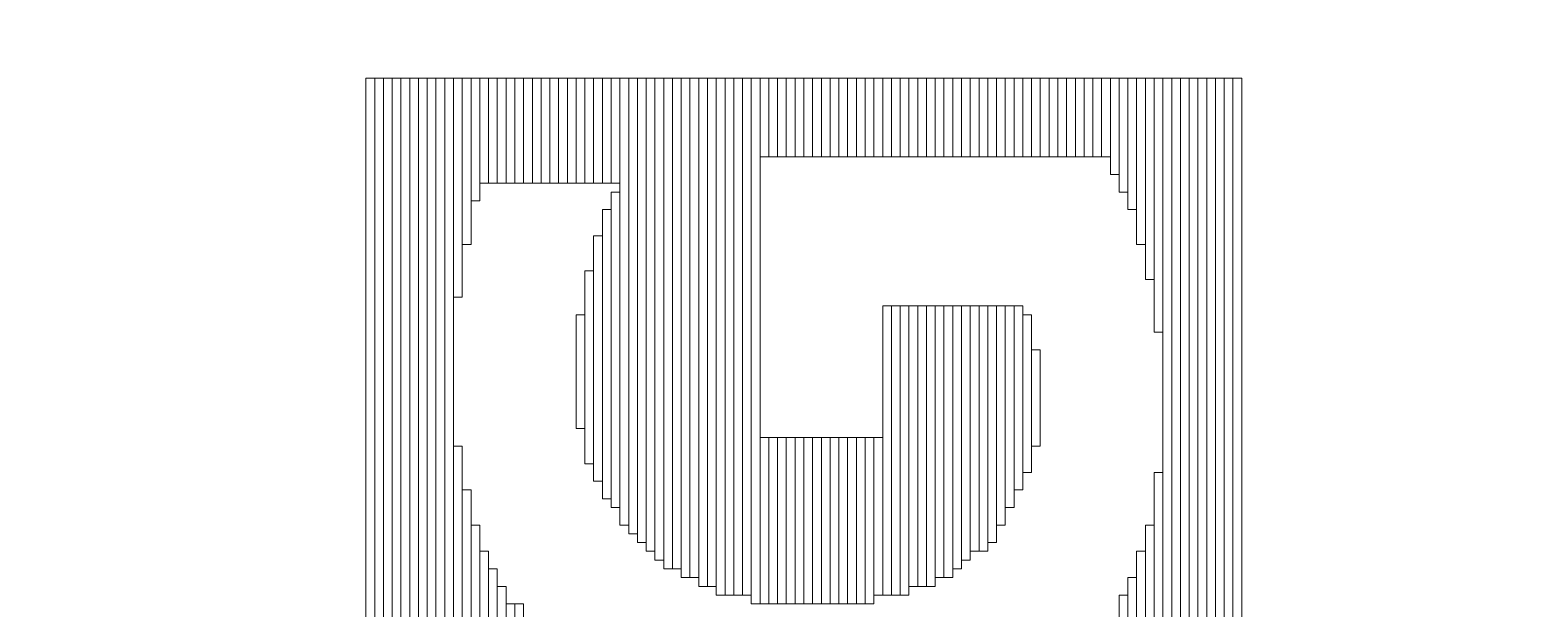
# Model space of a CAD drawing. Header units: millimetres. Extents: x -86 to 67, y -55 to 52.
# Drawn here: x 55.698 to 60.007, y -49.433 to -47.756 of the extents above; entities that cross this region are included whole.
import ezdxf

# ---------------------------------------------------------------- set-up
doc = ezdxf.new("R2010")
doc.units = ezdxf.units.MM
doc.header["$MEASUREMENT"] = 0
doc.layers.add('BG_OUTLINE', color=7, linetype='Continuous')
doc.layers.add('MA_PEN3', color=7, linetype='Continuous')

msp = doc.modelspace()

# ---------------------------------------------------------------- linework, layer by layer
at = {"layer": 'BG_OUTLINE', "color": 3, "lineweight": 9}
msp.add_open_spline([(-60.0926, 34.7331), (-60.0926, 34.7331), (63.7724, 34.7331), (63.7724, 34.7331), (63.7724, 34.7331), (64.585, 34.7336), (65.3646, 34.4113), (65.9396, 33.837), (65.9396, 33.837), (66.5146, 33.2627), (66.8379, 32.4797), (66.8384, 31.667), (66.8384, 31.667), (66.8384, 31.667), (66.8412, -52.28), (66.8412, -52.28), (66.8412, -52.28), (66.8412, -52.28), (66.8384, -52.1933), (66.8384, -52.1933), (66.8384, -52.1933), (66.8389, -53.006), (66.5166, -53.7856), (65.9424, -54.3606), (65.9424, -54.3606), (65.3681, -54.9356), (64.585, -55.2589), (63.7724, -55.2594), (63.7724, -55.2594), (63.7724, -55.2594), (-60.1869, -55.2594), (-60.1869, -55.2594), (-60.1869, -55.2594), (-60.1869, -55.2594), (-60.0853, -55.2518), (-60.0853, -55.2518), (-60.0853, -55.2518), (-60.8979, -55.2523), (-61.6775, -54.9299), (-62.2525, -54.3557), (-62.2525, -54.3557), (-62.8275, -53.7814), (-63.1508, -52.9984), (-63.1513, -52.1857), (-63.1513, -52.1857), (-63.1513, -52.1857), (-63.1587, 31.667), (-63.1587, 31.667), (-63.1587, 31.667), (-63.1592, 32.4797), (-62.8369, 33.2593), (-62.2626, 33.8343), (-62.2626, 33.8343), (-61.6883, 34.4093), (-60.9053, 34.7326), (-60.0926, 34.7331)], degree=3, knots=[0, 0, 0, 0, 0.071429, 0.071429, 0.071429, 0.071429, 0.142857, 0.142857, 0.142857, 0.142857, 0.214286, 0.214286, 0.214286, 0.214286, 0.285714, 0.285714, 0.285714, 0.285714, 0.357143, 0.357143, 0.357143, 0.357143, 0.428571, 0.428571, 0.428571, 0.428571, 0.5, 0.5, 0.5, 0.5, 0.571429, 0.571429, 0.571429, 0.571429, 0.642857, 0.642857, 0.642857, 0.642857, 0.714286, 0.714286, 0.714286, 0.714286, 0.785714, 0.785714, 0.785714, 0.785714, 0.857143, 0.857143, 0.857143, 0.857143, 0.928571, 0.928571, 0.928571, 0.928571, 1, 1, 1, 1], dxfattribs=at)
at = {"layer": 'MA_PEN3', "color": 5, "lineweight": 9}
for points in [[(56.6987, -54.8301), (56.6987, -54.8301), (56.6733, -54.8301), (56.6733, -54.8301), (56.6733, -54.8301), (56.6733, -54.8301), (56.6733, -47.8959), (56.6733, -47.8959), (56.6733, -47.8959), (56.6733, -47.8959), (56.6987, -47.8959), (56.6987, -47.8959), (56.6987, -47.8959), (56.6987, -47.8959), (56.6987, -54.8301), (56.6987, -54.8301)], [(56.7241, -54.8301), (56.7241, -54.8301), (56.6987, -54.8301), (56.6987, -54.8301), (56.6987, -54.8301), (56.6987, -54.8301), (56.6987, -47.8959), (56.6987, -47.8959), (56.6987, -47.8959), (56.6987, -47.8959), (56.7241, -47.8959), (56.7241, -47.8959), (56.7241, -47.8959), (56.7241, -47.8959), (56.7241, -54.8301), (56.7241, -54.8301)], [(56.7495, -54.8301), (56.7495, -54.8301), (56.7241, -54.8301), (56.7241, -54.8301), (56.7241, -54.8301), (56.7241, -54.8301), (56.7241, -47.8959), (56.7241, -47.8959), (56.7241, -47.8959), (56.7241, -47.8959), (56.7495, -47.8959), (56.7495, -47.8959), (56.7495, -47.8959), (56.7495, -47.8959), (56.7495, -54.8301), (56.7495, -54.8301)], [(56.7749, -54.8301), (56.7749, -54.8301), (56.7495, -54.8301), (56.7495, -54.8301), (56.7495, -54.8301), (56.7495, -54.8301), (56.7495, -47.8959), (56.7495, -47.8959), (56.7495, -47.8959), (56.7495, -47.8959), (56.7749, -47.8959), (56.7749, -47.8959), (56.7749, -47.8959), (56.7749, -47.8959), (56.7749, -54.8301), (56.7749, -54.8301)], [(56.8003, -54.8301), (56.8003, -54.8301), (56.7749, -54.8301), (56.7749, -54.8301), (56.7749, -54.8301), (56.7749, -54.8301), (56.7749, -47.8959), (56.7749, -47.8959), (56.7749, -47.8959), (56.7749, -47.8959), (56.8003, -47.8959), (56.8003, -47.8959), (56.8003, -47.8959), (56.8003, -47.8959), (56.8003, -54.8301), (56.8003, -54.8301)], [(56.8257, -54.8301), (56.8257, -54.8301), (56.8003, -54.8301), (56.8003, -54.8301), (56.8003, -54.8301), (56.8003, -54.8301), (56.8003, -47.8959), (56.8003, -47.8959), (56.8003, -47.8959), (56.8003, -47.8959), (56.8257, -47.8959), (56.8257, -47.8959), (56.8257, -47.8959), (56.8257, -47.8959), (56.8257, -54.8301), (56.8257, -54.8301)], [(56.8511, -54.8301), (56.8511, -54.8301), (56.8257, -54.8301), (56.8257, -54.8301), (56.8257, -54.8301), (56.8257, -54.8301), (56.8257, -47.8959), (56.8257, -47.8959), (56.8257, -47.8959), (56.8257, -47.8959), (56.8511, -47.8959), (56.8511, -47.8959), (56.8511, -47.8959), (56.8511, -47.8959), (56.8511, -54.8301), (56.8511, -54.8301)], [(56.8765, -54.8301), (56.8765, -54.8301), (56.8511, -54.8301), (56.8511, -54.8301), (56.8511, -54.8301), (56.8511, -54.8301), (56.8511, -47.8959), (56.8511, -47.8959), (56.8511, -47.8959), (56.8511, -47.8959), (56.8765, -47.8959), (56.8765, -47.8959), (56.8765, -47.8959), (56.8765, -47.8959), (56.8765, -54.8301), (56.8765, -54.8301)], [(56.9019, -54.8301), (56.9019, -54.8301), (56.8765, -54.8301), (56.8765, -54.8301), (56.8765, -54.8301), (56.8765, -54.8301), (56.8765, -47.8959), (56.8765, -47.8959), (56.8765, -47.8959), (56.8765, -47.8959), (56.9019, -47.8959), (56.9019, -47.8959), (56.9019, -47.8959), (56.9019, -47.8959), (56.9019, -54.8301), (56.9019, -54.8301)], [(56.9273, -54.8301), (56.9273, -54.8301), (56.9019, -54.8301), (56.9019, -54.8301), (56.9019, -54.8301), (56.9019, -54.8301), (56.9019, -47.8959), (56.9019, -47.8959), (56.9019, -47.8959), (56.9019, -47.8959), (56.9273, -47.8959), (56.9273, -47.8959), (56.9273, -47.8959), (56.9273, -47.8959), (56.9273, -54.8301), (56.9273, -54.8301)], [(56.9527, -48.5309), (56.9527, -48.5309), (56.9273, -48.5309), (56.9273, -48.5309), (56.9273, -48.5309), (56.9273, -48.5309), (56.9273, -47.8959), (56.9273, -47.8959), (56.9273, -47.8959), (56.9273, -47.8959), (56.9527, -47.8959), (56.9527, -47.8959), (56.9527, -47.8959), (56.9527, -47.8959), (56.9527, -48.5309), (56.9527, -48.5309)], [(56.9781, -48.3785), (56.9781, -48.3785), (56.9527, -48.3785), (56.9527, -48.3785), (56.9527, -48.3785), (56.9527, -48.3785), (56.9527, -47.8959), (56.9527, -47.8959), (56.9527, -47.8959), (56.9527, -47.8959), (56.9781, -47.8959), (56.9781, -47.8959), (56.9781, -47.8959), (56.9781, -47.8959), (56.9781, -48.3785), (56.9781, -48.3785)], [(57.0035, -48.2515), (57.0035, -48.2515), (56.9781, -48.2515), (56.9781, -48.2515), (56.9781, -48.2515), (56.9781, -48.2515), (56.9781, -47.8959), (56.9781, -47.8959), (56.9781, -47.8959), (56.9781, -47.8959), (57.0035, -47.8959), (57.0035, -47.8959), (57.0035, -47.8959), (57.0035, -47.8959), (57.0035, -48.2515), (57.0035, -48.2515)], [(57.0289, -48.2007), (57.0289, -48.2007), (57.0035, -48.2007), (57.0035, -48.2007), (57.0035, -48.2007), (57.0035, -48.2007), (57.0035, -47.8959), (57.0035, -47.8959), (57.0035, -47.8959), (57.0035, -47.8959), (57.0289, -47.8959), (57.0289, -47.8959), (57.0289, -47.8959), (57.0289, -47.8959), (57.0289, -48.2007), (57.0289, -48.2007)], [(57.0543, -48.2007), (57.0543, -48.2007), (57.0289, -48.2007), (57.0289, -48.2007), (57.0289, -48.2007), (57.0289, -48.2007), (57.0289, -47.8959), (57.0289, -47.8959), (57.0289, -47.8959), (57.0289, -47.8959), (57.0543, -47.8959), (57.0543, -47.8959), (57.0543, -47.8959), (57.0543, -47.8959), (57.0543, -48.2007), (57.0543, -48.2007)], [(57.0797, -48.2007), (57.0797, -48.2007), (57.0543, -48.2007), (57.0543, -48.2007), (57.0543, -48.2007), (57.0543, -48.2007), (57.0543, -47.8959), (57.0543, -47.8959), (57.0543, -47.8959), (57.0543, -47.8959), (57.0797, -47.8959), (57.0797, -47.8959), (57.0797, -47.8959), (57.0797, -47.8959), (57.0797, -48.2007), (57.0797, -48.2007)], [(57.1051, -48.2007), (57.1051, -48.2007), (57.0797, -48.2007), (57.0797, -48.2007), (57.0797, -48.2007), (57.0797, -48.2007), (57.0797, -47.8959), (57.0797, -47.8959), (57.0797, -47.8959), (57.0797, -47.8959), (57.1051, -47.8959), (57.1051, -47.8959), (57.1051, -47.8959), (57.1051, -47.8959), (57.1051, -48.2007), (57.1051, -48.2007)], [(57.1305, -48.2007), (57.1305, -48.2007), (57.1051, -48.2007), (57.1051, -48.2007), (57.1051, -48.2007), (57.1051, -48.2007), (57.1051, -47.8959), (57.1051, -47.8959), (57.1051, -47.8959), (57.1051, -47.8959), (57.1305, -47.8959), (57.1305, -47.8959), (57.1305, -47.8959), (57.1305, -47.8959), (57.1305, -48.2007), (57.1305, -48.2007)], [(57.1559, -48.2007), (57.1559, -48.2007), (57.1305, -48.2007), (57.1305, -48.2007), (57.1305, -48.2007), (57.1305, -48.2007), (57.1305, -47.8959), (57.1305, -47.8959), (57.1305, -47.8959), (57.1305, -47.8959), (57.1559, -47.8959), (57.1559, -47.8959), (57.1559, -47.8959), (57.1559, -47.8959), (57.1559, -48.2007), (57.1559, -48.2007)], [(57.1813, -48.2007), (57.1813, -48.2007), (57.1559, -48.2007), (57.1559, -48.2007), (57.1559, -48.2007), (57.1559, -48.2007), (57.1559, -47.8959), (57.1559, -47.8959), (57.1559, -47.8959), (57.1559, -47.8959), (57.1813, -47.8959), (57.1813, -47.8959), (57.1813, -47.8959), (57.1813, -47.8959), (57.1813, -48.2007), (57.1813, -48.2007)], [(57.2067, -48.2007), (57.2067, -48.2007), (57.1813, -48.2007), (57.1813, -48.2007), (57.1813, -48.2007), (57.1813, -48.2007), (57.1813, -47.8959), (57.1813, -47.8959), (57.1813, -47.8959), (57.1813, -47.8959), (57.2067, -47.8959), (57.2067, -47.8959), (57.2067, -47.8959), (57.2067, -47.8959), (57.2067, -48.2007), (57.2067, -48.2007)], [(57.2321, -48.2007), (57.2321, -48.2007), (57.2067, -48.2007), (57.2067, -48.2007), (57.2067, -48.2007), (57.2067, -48.2007), (57.2067, -47.8959), (57.2067, -47.8959), (57.2067, -47.8959), (57.2067, -47.8959), (57.2321, -47.8959), (57.2321, -47.8959), (57.2321, -47.8959), (57.2321, -47.8959), (57.2321, -48.2007), (57.2321, -48.2007)], [(57.2575, -48.2007), (57.2575, -48.2007), (57.2321, -48.2007), (57.2321, -48.2007), (57.2321, -48.2007), (57.2321, -48.2007), (57.2321, -47.8959), (57.2321, -47.8959), (57.2321, -47.8959), (57.2321, -47.8959), (57.2575, -47.8959), (57.2575, -47.8959), (57.2575, -47.8959), (57.2575, -47.8959), (57.2575, -48.2007), (57.2575, -48.2007)], [(57.2829, -48.2007), (57.2829, -48.2007), (57.2575, -48.2007), (57.2575, -48.2007), (57.2575, -48.2007), (57.2575, -48.2007), (57.2575, -47.8959), (57.2575, -47.8959), (57.2575, -47.8959), (57.2575, -47.8959), (57.2829, -47.8959), (57.2829, -47.8959), (57.2829, -47.8959), (57.2829, -47.8959), (57.2829, -48.2007), (57.2829, -48.2007)], [(57.3083, -48.2007), (57.3083, -48.2007), (57.2829, -48.2007), (57.2829, -48.2007), (57.2829, -48.2007), (57.2829, -48.2007), (57.2829, -47.8959), (57.2829, -47.8959), (57.2829, -47.8959), (57.2829, -47.8959), (57.3083, -47.8959), (57.3083, -47.8959), (57.3083, -47.8959), (57.3083, -47.8959), (57.3083, -48.2007), (57.3083, -48.2007)], [(57.3337, -48.2007), (57.3337, -48.2007), (57.3083, -48.2007), (57.3083, -48.2007), (57.3083, -48.2007), (57.3083, -48.2007), (57.3083, -47.8959), (57.3083, -47.8959), (57.3083, -47.8959), (57.3083, -47.8959), (57.3337, -47.8959), (57.3337, -47.8959), (57.3337, -47.8959), (57.3337, -47.8959), (57.3337, -48.2007), (57.3337, -48.2007)], [(57.3591, -48.2007), (57.3591, -48.2007), (57.3337, -48.2007), (57.3337, -48.2007), (57.3337, -48.2007), (57.3337, -48.2007), (57.3337, -47.8959), (57.3337, -47.8959), (57.3337, -47.8959), (57.3337, -47.8959), (57.3591, -47.8959), (57.3591, -47.8959), (57.3591, -47.8959), (57.3591, -47.8959), (57.3591, -48.2007), (57.3591, -48.2007)], [(57.3845, -48.2007), (57.3845, -48.2007), (57.3591, -48.2007), (57.3591, -48.2007), (57.3591, -48.2007), (57.3591, -48.2007), (57.3591, -47.8959), (57.3591, -47.8959), (57.3591, -47.8959), (57.3591, -47.8959), (57.3845, -47.8959), (57.3845, -47.8959), (57.3845, -47.8959), (57.3845, -47.8959), (57.3845, -48.2007), (57.3845, -48.2007)], [(57.4099, -48.2007), (57.4099, -48.2007), (57.3845, -48.2007), (57.3845, -48.2007), (57.3845, -48.2007), (57.3845, -48.2007), (57.3845, -47.8959), (57.3845, -47.8959), (57.3845, -47.8959), (57.3845, -47.8959), (57.4099, -47.8959), (57.4099, -47.8959), (57.4099, -47.8959), (57.4099, -47.8959), (57.4099, -48.2007), (57.4099, -48.2007)], [(57.4353, -49.1913), (57.4353, -49.1913), (57.4099, -49.1913), (57.4099, -49.1913), (57.4099, -49.1913), (57.4099, -49.1913), (57.4099, -47.8959), (57.4099, -47.8959), (57.4099, -47.8959), (57.4099, -47.8959), (57.4353, -47.8959), (57.4353, -47.8959), (57.4353, -47.8959), (57.4353, -47.8959), (57.4353, -49.1913), (57.4353, -49.1913)], [(57.4607, -49.2167), (57.4607, -49.2167), (57.4353, -49.2167), (57.4353, -49.2167), (57.4353, -49.2167), (57.4353, -49.2167), (57.4353, -47.8959), (57.4353, -47.8959), (57.4353, -47.8959), (57.4353, -47.8959), (57.4607, -47.8959), (57.4607, -47.8959), (57.4607, -47.8959), (57.4607, -47.8959), (57.4607, -49.2167), (57.4607, -49.2167)], [(57.4861, -49.2421), (57.4861, -49.2421), (57.4607, -49.2421), (57.4607, -49.2421), (57.4607, -49.2421), (57.4607, -49.2421), (57.4607, -47.8959), (57.4607, -47.8959), (57.4607, -47.8959), (57.4607, -47.8959), (57.4861, -47.8959), (57.4861, -47.8959), (57.4861, -47.8959), (57.4861, -47.8959), (57.4861, -49.2421), (57.4861, -49.2421)], [(57.5115, -49.2675), (57.5115, -49.2675), (57.4861, -49.2675), (57.4861, -49.2675), (57.4861, -49.2675), (57.4861, -49.2675), (57.4861, -47.8959), (57.4861, -47.8959), (57.4861, -47.8959), (57.4861, -47.8959), (57.5115, -47.8959), (57.5115, -47.8959), (57.5115, -47.8959), (57.5115, -47.8959), (57.5115, -49.2675), (57.5115, -49.2675)], [(57.5369, -49.2929), (57.5369, -49.2929), (57.5115, -49.2929), (57.5115, -49.2929), (57.5115, -49.2929), (57.5115, -49.2929), (57.5115, -47.8959), (57.5115, -47.8959), (57.5115, -47.8959), (57.5115, -47.8959), (57.5369, -47.8959), (57.5369, -47.8959), (57.5369, -47.8959), (57.5369, -47.8959), (57.5369, -49.2929), (57.5369, -49.2929)], [(57.5623, -49.3183), (57.5623, -49.3183), (57.5369, -49.3183), (57.5369, -49.3183), (57.5369, -49.3183), (57.5369, -49.3183), (57.5369, -47.8959), (57.5369, -47.8959), (57.5369, -47.8959), (57.5369, -47.8959), (57.5623, -47.8959), (57.5623, -47.8959), (57.5623, -47.8959), (57.5623, -47.8959), (57.5623, -49.3183), (57.5623, -49.3183)], [(57.5877, -49.3183), (57.5877, -49.3183), (57.5623, -49.3183), (57.5623, -49.3183), (57.5623, -49.3183), (57.5623, -49.3183), (57.5623, -47.8959), (57.5623, -47.8959), (57.5623, -47.8959), (57.5623, -47.8959), (57.5877, -47.8959), (57.5877, -47.8959), (57.5877, -47.8959), (57.5877, -47.8959), (57.5877, -49.3183), (57.5877, -49.3183)], [(57.6131, -49.3437), (57.6131, -49.3437), (57.5877, -49.3437), (57.5877, -49.3437), (57.5877, -49.3437), (57.5877, -49.3437), (57.5877, -47.8959), (57.5877, -47.8959), (57.5877, -47.8959), (57.5877, -47.8959), (57.6131, -47.8959), (57.6131, -47.8959), (57.6131, -47.8959), (57.6131, -47.8959), (57.6131, -49.3437), (57.6131, -49.3437)], [(57.6385, -49.3437), (57.6385, -49.3437), (57.6131, -49.3437), (57.6131, -49.3437), (57.6131, -49.3437), (57.6131, -49.3437), (57.6131, -47.8959), (57.6131, -47.8959), (57.6131, -47.8959), (57.6131, -47.8959), (57.6385, -47.8959), (57.6385, -47.8959), (57.6385, -47.8959), (57.6385, -47.8959), (57.6385, -49.3437), (57.6385, -49.3437)], [(57.6639, -49.3691), (57.6639, -49.3691), (57.6385, -49.3691), (57.6385, -49.3691), (57.6385, -49.3691), (57.6385, -49.3691), (57.6385, -47.8959), (57.6385, -47.8959), (57.6385, -47.8959), (57.6385, -47.8959), (57.6639, -47.8959), (57.6639, -47.8959), (57.6639, -47.8959), (57.6639, -47.8959), (57.6639, -49.3691), (57.6639, -49.3691)], [(57.6893, -49.3691), (57.6893, -49.3691), (57.6639, -49.3691), (57.6639, -49.3691), (57.6639, -49.3691), (57.6639, -49.3691), (57.6639, -47.8959), (57.6639, -47.8959), (57.6639, -47.8959), (57.6639, -47.8959), (57.6893, -47.8959), (57.6893, -47.8959), (57.6893, -47.8959), (57.6893, -47.8959), (57.6893, -49.3691), (57.6893, -49.3691)], [(57.7147, -49.3945), (57.7147, -49.3945), (57.6893, -49.3945), (57.6893, -49.3945), (57.6893, -49.3945), (57.6893, -49.3945), (57.6893, -47.8959), (57.6893, -47.8959), (57.6893, -47.8959), (57.6893, -47.8959), (57.7147, -47.8959), (57.7147, -47.8959), (57.7147, -47.8959), (57.7147, -47.8959), (57.7147, -49.3945), (57.7147, -49.3945)], [(57.7401, -49.3945), (57.7401, -49.3945), (57.7147, -49.3945), (57.7147, -49.3945), (57.7147, -49.3945), (57.7147, -49.3945), (57.7147, -47.8959), (57.7147, -47.8959), (57.7147, -47.8959), (57.7147, -47.8959), (57.7401, -47.8959), (57.7401, -47.8959), (57.7401, -47.8959), (57.7401, -47.8959), (57.7401, -49.3945), (57.7401, -49.3945)], [(57.7655, -49.3945), (57.7655, -49.3945), (57.7401, -49.3945), (57.7401, -49.3945), (57.7401, -49.3945), (57.7401, -49.3945), (57.7401, -47.8959), (57.7401, -47.8959), (57.7401, -47.8959), (57.7401, -47.8959), (57.7655, -47.8959), (57.7655, -47.8959), (57.7655, -47.8959), (57.7655, -47.8959), (57.7655, -49.3945), (57.7655, -49.3945)], [(57.7909, -49.3945), (57.7909, -49.3945), (57.7655, -49.3945), (57.7655, -49.3945), (57.7655, -49.3945), (57.7655, -49.3945), (57.7655, -47.8959), (57.7655, -47.8959), (57.7655, -47.8959), (57.7655, -47.8959), (57.7909, -47.8959), (57.7909, -47.8959), (57.7909, -47.8959), (57.7909, -47.8959), (57.7909, -49.3945), (57.7909, -49.3945)], [(57.8163, -49.4199), (57.8163, -49.4199), (57.7909, -49.4199), (57.7909, -49.4199), (57.7909, -49.4199), (57.7909, -49.4199), (57.7909, -47.8959), (57.7909, -47.8959), (57.7909, -47.8959), (57.7909, -47.8959), (57.8163, -47.8959), (57.8163, -47.8959), (57.8163, -47.8959), (57.8163, -47.8959), (57.8163, -49.4199), (57.8163, -49.4199)], [(57.8417, -48.1245), (57.8417, -48.1245), (57.8163, -48.1245), (57.8163, -48.1245), (57.8163, -48.1245), (57.8163, -48.1245), (57.8163, -47.8959), (57.8163, -47.8959), (57.8163, -47.8959), (57.8163, -47.8959), (57.8417, -47.8959), (57.8417, -47.8959), (57.8417, -47.8959), (57.8417, -47.8959), (57.8417, -48.1245), (57.8417, -48.1245)], [(57.8671, -48.1245), (57.8671, -48.1245), (57.8417, -48.1245), (57.8417, -48.1245), (57.8417, -48.1245), (57.8417, -48.1245), (57.8417, -47.8959), (57.8417, -47.8959), (57.8417, -47.8959), (57.8417, -47.8959), (57.8671, -47.8959), (57.8671, -47.8959), (57.8671, -47.8959), (57.8671, -47.8959), (57.8671, -48.1245), (57.8671, -48.1245)], [(57.8925, -48.1245), (57.8925, -48.1245), (57.8671, -48.1245), (57.8671, -48.1245), (57.8671, -48.1245), (57.8671, -48.1245), (57.8671, -47.8959), (57.8671, -47.8959), (57.8671, -47.8959), (57.8671, -47.8959), (57.8925, -47.8959), (57.8925, -47.8959), (57.8925, -47.8959), (57.8925, -47.8959), (57.8925, -48.1245), (57.8925, -48.1245)], [(57.9179, -48.1245), (57.9179, -48.1245), (57.8925, -48.1245), (57.8925, -48.1245), (57.8925, -48.1245), (57.8925, -48.1245), (57.8925, -47.8959), (57.8925, -47.8959), (57.8925, -47.8959), (57.8925, -47.8959), (57.9179, -47.8959), (57.9179, -47.8959), (57.9179, -47.8959), (57.9179, -47.8959), (57.9179, -48.1245), (57.9179, -48.1245)], [(57.9433, -48.1245), (57.9433, -48.1245), (57.9179, -48.1245), (57.9179, -48.1245), (57.9179, -48.1245), (57.9179, -48.1245), (57.9179, -47.8959), (57.9179, -47.8959), (57.9179, -47.8959), (57.9179, -47.8959), (57.9433, -47.8959), (57.9433, -47.8959), (57.9433, -47.8959), (57.9433, -47.8959), (57.9433, -48.1245), (57.9433, -48.1245)], [(57.9687, -48.1245), (57.9687, -48.1245), (57.9433, -48.1245), (57.9433, -48.1245), (57.9433, -48.1245), (57.9433, -48.1245), (57.9433, -47.8959), (57.9433, -47.8959), (57.9433, -47.8959), (57.9433, -47.8959), (57.9687, -47.8959), (57.9687, -47.8959), (57.9687, -47.8959), (57.9687, -47.8959), (57.9687, -48.1245), (57.9687, -48.1245)], [(57.9941, -48.1245), (57.9941, -48.1245), (57.9687, -48.1245), (57.9687, -48.1245), (57.9687, -48.1245), (57.9687, -48.1245), (57.9687, -47.8959), (57.9687, -47.8959), (57.9687, -47.8959), (57.9687, -47.8959), (57.9941, -47.8959), (57.9941, -47.8959), (57.9941, -47.8959), (57.9941, -47.8959), (57.9941, -48.1245), (57.9941, -48.1245)], [(58.0195, -48.1245), (58.0195, -48.1245), (57.9941, -48.1245), (57.9941, -48.1245), (57.9941, -48.1245), (57.9941, -48.1245), (57.9941, -47.8959), (57.9941, -47.8959), (57.9941, -47.8959), (57.9941, -47.8959), (58.0195, -47.8959), (58.0195, -47.8959), (58.0195, -47.8959), (58.0195, -47.8959), (58.0195, -48.1245), (58.0195, -48.1245)], [(58.0449, -48.1245), (58.0449, -48.1245), (58.0195, -48.1245), (58.0195, -48.1245), (58.0195, -48.1245), (58.0195, -48.1245), (58.0195, -47.8959), (58.0195, -47.8959), (58.0195, -47.8959), (58.0195, -47.8959), (58.0449, -47.8959), (58.0449, -47.8959), (58.0449, -47.8959), (58.0449, -47.8959), (58.0449, -48.1245), (58.0449, -48.1245)], [(58.0703, -48.1245), (58.0703, -48.1245), (58.0449, -48.1245), (58.0449, -48.1245), (58.0449, -48.1245), (58.0449, -48.1245), (58.0449, -47.8959), (58.0449, -47.8959), (58.0449, -47.8959), (58.0449, -47.8959), (58.0703, -47.8959), (58.0703, -47.8959), (58.0703, -47.8959), (58.0703, -47.8959), (58.0703, -48.1245), (58.0703, -48.1245)], [(58.0957, -48.1245), (58.0957, -48.1245), (58.0703, -48.1245), (58.0703, -48.1245), (58.0703, -48.1245), (58.0703, -48.1245), (58.0703, -47.8959), (58.0703, -47.8959), (58.0703, -47.8959), (58.0703, -47.8959), (58.0957, -47.8959), (58.0957, -47.8959), (58.0957, -47.8959), (58.0957, -47.8959), (58.0957, -48.1245), (58.0957, -48.1245)], [(58.1211, -48.1245), (58.1211, -48.1245), (58.0957, -48.1245), (58.0957, -48.1245), (58.0957, -48.1245), (58.0957, -48.1245), (58.0957, -47.8959), (58.0957, -47.8959), (58.0957, -47.8959), (58.0957, -47.8959), (58.1211, -47.8959), (58.1211, -47.8959), (58.1211, -47.8959), (58.1211, -47.8959), (58.1211, -48.1245), (58.1211, -48.1245)], [(58.1465, -48.1245), (58.1465, -48.1245), (58.1211, -48.1245), (58.1211, -48.1245), (58.1211, -48.1245), (58.1211, -48.1245), (58.1211, -47.8959), (58.1211, -47.8959), (58.1211, -47.8959), (58.1211, -47.8959), (58.1465, -47.8959), (58.1465, -47.8959), (58.1465, -47.8959), (58.1465, -47.8959), (58.1465, -48.1245), (58.1465, -48.1245)], [(58.1719, -48.1245), (58.1719, -48.1245), (58.1465, -48.1245), (58.1465, -48.1245), (58.1465, -48.1245), (58.1465, -48.1245), (58.1465, -47.8959), (58.1465, -47.8959), (58.1465, -47.8959), (58.1465, -47.8959), (58.1719, -47.8959), (58.1719, -47.8959), (58.1719, -47.8959), (58.1719, -47.8959), (58.1719, -48.1245), (58.1719, -48.1245)], [(58.1973, -48.1245), (58.1973, -48.1245), (58.1719, -48.1245), (58.1719, -48.1245), (58.1719, -48.1245), (58.1719, -48.1245), (58.1719, -47.8959), (58.1719, -47.8959), (58.1719, -47.8959), (58.1719, -47.8959), (58.1973, -47.8959), (58.1973, -47.8959), (58.1973, -47.8959), (58.1973, -47.8959), (58.1973, -48.1245), (58.1973, -48.1245)], [(58.2227, -48.1245), (58.2227, -48.1245), (58.1973, -48.1245), (58.1973, -48.1245), (58.1973, -48.1245), (58.1973, -48.1245), (58.1973, -47.8959), (58.1973, -47.8959), (58.1973, -47.8959), (58.1973, -47.8959), (58.2227, -47.8959), (58.2227, -47.8959), (58.2227, -47.8959), (58.2227, -47.8959), (58.2227, -48.1245), (58.2227, -48.1245)], [(58.2481, -48.1245), (58.2481, -48.1245), (58.2227, -48.1245), (58.2227, -48.1245), (58.2227, -48.1245), (58.2227, -48.1245), (58.2227, -47.8959), (58.2227, -47.8959), (58.2227, -47.8959), (58.2227, -47.8959), (58.2481, -47.8959), (58.2481, -47.8959), (58.2481, -47.8959), (58.2481, -47.8959), (58.2481, -48.1245), (58.2481, -48.1245)], [(58.2735, -48.1245), (58.2735, -48.1245), (58.2481, -48.1245), (58.2481, -48.1245), (58.2481, -48.1245), (58.2481, -48.1245), (58.2481, -47.8959), (58.2481, -47.8959), (58.2481, -47.8959), (58.2481, -47.8959), (58.2735, -47.8959), (58.2735, -47.8959), (58.2735, -47.8959), (58.2735, -47.8959), (58.2735, -48.1245), (58.2735, -48.1245)], [(58.2989, -48.1245), (58.2989, -48.1245), (58.2735, -48.1245), (58.2735, -48.1245), (58.2735, -48.1245), (58.2735, -48.1245), (58.2735, -47.8959), (58.2735, -47.8959), (58.2735, -47.8959), (58.2735, -47.8959), (58.2989, -47.8959), (58.2989, -47.8959), (58.2989, -47.8959), (58.2989, -47.8959), (58.2989, -48.1245), (58.2989, -48.1245)], [(58.3243, -48.1245), (58.3243, -48.1245), (58.2989, -48.1245), (58.2989, -48.1245), (58.2989, -48.1245), (58.2989, -48.1245), (58.2989, -47.8959), (58.2989, -47.8959), (58.2989, -47.8959), (58.2989, -47.8959), (58.3243, -47.8959), (58.3243, -47.8959), (58.3243, -47.8959), (58.3243, -47.8959), (58.3243, -48.1245), (58.3243, -48.1245)], [(58.3497, -48.1245), (58.3497, -48.1245), (58.3243, -48.1245), (58.3243, -48.1245), (58.3243, -48.1245), (58.3243, -48.1245), (58.3243, -47.8959), (58.3243, -47.8959), (58.3243, -47.8959), (58.3243, -47.8959), (58.3497, -47.8959), (58.3497, -47.8959), (58.3497, -47.8959), (58.3497, -47.8959), (58.3497, -48.1245), (58.3497, -48.1245)], [(58.3751, -48.1245), (58.3751, -48.1245), (58.3497, -48.1245), (58.3497, -48.1245), (58.3497, -48.1245), (58.3497, -48.1245), (58.3497, -47.8959), (58.3497, -47.8959), (58.3497, -47.8959), (58.3497, -47.8959), (58.3751, -47.8959), (58.3751, -47.8959), (58.3751, -47.8959), (58.3751, -47.8959), (58.3751, -48.1245), (58.3751, -48.1245)], [(58.4005, -48.1245), (58.4005, -48.1245), (58.3751, -48.1245), (58.3751, -48.1245), (58.3751, -48.1245), (58.3751, -48.1245), (58.3751, -47.8959), (58.3751, -47.8959), (58.3751, -47.8959), (58.3751, -47.8959), (58.4005, -47.8959), (58.4005, -47.8959), (58.4005, -47.8959), (58.4005, -47.8959), (58.4005, -48.1245), (58.4005, -48.1245)], [(58.4259, -48.1245), (58.4259, -48.1245), (58.4005, -48.1245), (58.4005, -48.1245), (58.4005, -48.1245), (58.4005, -48.1245), (58.4005, -47.8959), (58.4005, -47.8959), (58.4005, -47.8959), (58.4005, -47.8959), (58.4259, -47.8959), (58.4259, -47.8959), (58.4259, -47.8959), (58.4259, -47.8959), (58.4259, -48.1245), (58.4259, -48.1245)], [(58.4513, -48.1245), (58.4513, -48.1245), (58.4259, -48.1245), (58.4259, -48.1245), (58.4259, -48.1245), (58.4259, -48.1245), (58.4259, -47.8959), (58.4259, -47.8959), (58.4259, -47.8959), (58.4259, -47.8959), (58.4513, -47.8959), (58.4513, -47.8959), (58.4513, -47.8959), (58.4513, -47.8959), (58.4513, -48.1245), (58.4513, -48.1245)], [(58.4767, -48.1245), (58.4767, -48.1245), (58.4513, -48.1245), (58.4513, -48.1245), (58.4513, -48.1245), (58.4513, -48.1245), (58.4513, -47.8959), (58.4513, -47.8959), (58.4513, -47.8959), (58.4513, -47.8959), (58.4767, -47.8959), (58.4767, -47.8959), (58.4767, -47.8959), (58.4767, -47.8959), (58.4767, -48.1245), (58.4767, -48.1245)], [(58.5021, -48.1245), (58.5021, -48.1245), (58.4767, -48.1245), (58.4767, -48.1245), (58.4767, -48.1245), (58.4767, -48.1245), (58.4767, -47.8959), (58.4767, -47.8959), (58.4767, -47.8959), (58.4767, -47.8959), (58.5021, -47.8959), (58.5021, -47.8959), (58.5021, -47.8959), (58.5021, -47.8959), (58.5021, -48.1245), (58.5021, -48.1245)], [(58.5275, -48.1245), (58.5275, -48.1245), (58.5021, -48.1245), (58.5021, -48.1245), (58.5021, -48.1245), (58.5021, -48.1245), (58.5021, -47.8959), (58.5021, -47.8959), (58.5021, -47.8959), (58.5021, -47.8959), (58.5275, -47.8959), (58.5275, -47.8959), (58.5275, -47.8959), (58.5275, -47.8959), (58.5275, -48.1245), (58.5275, -48.1245)], [(58.5529, -48.1245), (58.5529, -48.1245), (58.5275, -48.1245), (58.5275, -48.1245), (58.5275, -48.1245), (58.5275, -48.1245), (58.5275, -47.8959), (58.5275, -47.8959), (58.5275, -47.8959), (58.5275, -47.8959), (58.5529, -47.8959), (58.5529, -47.8959), (58.5529, -47.8959), (58.5529, -47.8959), (58.5529, -48.1245), (58.5529, -48.1245)], [(58.5783, -48.1245), (58.5783, -48.1245), (58.5529, -48.1245), (58.5529, -48.1245), (58.5529, -48.1245), (58.5529, -48.1245), (58.5529, -47.8959), (58.5529, -47.8959), (58.5529, -47.8959), (58.5529, -47.8959), (58.5783, -47.8959), (58.5783, -47.8959), (58.5783, -47.8959), (58.5783, -47.8959), (58.5783, -48.1245), (58.5783, -48.1245)], [(58.6037, -48.1245), (58.6037, -48.1245), (58.5783, -48.1245), (58.5783, -48.1245), (58.5783, -48.1245), (58.5783, -48.1245), (58.5783, -47.8959), (58.5783, -47.8959), (58.5783, -47.8959), (58.5783, -47.8959), (58.6037, -47.8959), (58.6037, -47.8959), (58.6037, -47.8959), (58.6037, -47.8959), (58.6037, -48.1245), (58.6037, -48.1245)], [(58.6291, -48.1245), (58.6291, -48.1245), (58.6037, -48.1245), (58.6037, -48.1245), (58.6037, -48.1245), (58.6037, -48.1245), (58.6037, -47.8959), (58.6037, -47.8959), (58.6037, -47.8959), (58.6037, -47.8959), (58.6291, -47.8959), (58.6291, -47.8959), (58.6291, -47.8959), (58.6291, -47.8959), (58.6291, -48.1245), (58.6291, -48.1245)], [(58.6545, -48.1245), (58.6545, -48.1245), (58.6291, -48.1245), (58.6291, -48.1245), (58.6291, -48.1245), (58.6291, -48.1245), (58.6291, -47.8959), (58.6291, -47.8959), (58.6291, -47.8959), (58.6291, -47.8959), (58.6545, -47.8959), (58.6545, -47.8959), (58.6545, -47.8959), (58.6545, -47.8959), (58.6545, -48.1245), (58.6545, -48.1245)], [(58.6799, -48.1245), (58.6799, -48.1245), (58.6545, -48.1245), (58.6545, -48.1245), (58.6545, -48.1245), (58.6545, -48.1245), (58.6545, -47.8959), (58.6545, -47.8959), (58.6545, -47.8959), (58.6545, -47.8959), (58.6799, -47.8959), (58.6799, -47.8959), (58.6799, -47.8959), (58.6799, -47.8959), (58.6799, -48.1245), (58.6799, -48.1245)], [(58.7053, -48.1245), (58.7053, -48.1245), (58.6799, -48.1245), (58.6799, -48.1245), (58.6799, -48.1245), (58.6799, -48.1245), (58.6799, -47.8959), (58.6799, -47.8959), (58.6799, -47.8959), (58.6799, -47.8959), (58.7053, -47.8959), (58.7053, -47.8959), (58.7053, -47.8959), (58.7053, -47.8959), (58.7053, -48.1245), (58.7053, -48.1245)], [(58.7307, -48.1245), (58.7307, -48.1245), (58.7053, -48.1245), (58.7053, -48.1245), (58.7053, -48.1245), (58.7053, -48.1245), (58.7053, -47.8959), (58.7053, -47.8959), (58.7053, -47.8959), (58.7053, -47.8959), (58.7307, -47.8959), (58.7307, -47.8959), (58.7307, -47.8959), (58.7307, -47.8959), (58.7307, -48.1245), (58.7307, -48.1245)], [(58.7561, -48.1245), (58.7561, -48.1245), (58.7307, -48.1245), (58.7307, -48.1245), (58.7307, -48.1245), (58.7307, -48.1245), (58.7307, -47.8959), (58.7307, -47.8959), (58.7307, -47.8959), (58.7307, -47.8959), (58.7561, -47.8959), (58.7561, -47.8959), (58.7561, -47.8959), (58.7561, -47.8959), (58.7561, -48.1245), (58.7561, -48.1245)], [(58.7815, -48.1245), (58.7815, -48.1245), (58.7561, -48.1245), (58.7561, -48.1245), (58.7561, -48.1245), (58.7561, -48.1245), (58.7561, -47.8959), (58.7561, -47.8959), (58.7561, -47.8959), (58.7561, -47.8959), (58.7815, -47.8959), (58.7815, -47.8959), (58.7815, -47.8959), (58.7815, -47.8959), (58.7815, -48.1245), (58.7815, -48.1245)], [(58.8069, -48.1245), (58.8069, -48.1245), (58.7815, -48.1245), (58.7815, -48.1245), (58.7815, -48.1245), (58.7815, -48.1245), (58.7815, -47.8959), (58.7815, -47.8959), (58.7815, -47.8959), (58.7815, -47.8959), (58.8069, -47.8959), (58.8069, -47.8959), (58.8069, -47.8959), (58.8069, -47.8959), (58.8069, -48.1245), (58.8069, -48.1245)], [(58.8323, -48.1245), (58.8323, -48.1245), (58.8069, -48.1245), (58.8069, -48.1245), (58.8069, -48.1245), (58.8069, -48.1245), (58.8069, -47.8959), (58.8069, -47.8959), (58.8069, -47.8959), (58.8069, -47.8959), (58.8323, -47.8959), (58.8323, -47.8959), (58.8323, -47.8959), (58.8323, -47.8959), (58.8323, -48.1245), (58.8323, -48.1245)], [(58.8577, -48.1753), (58.8577, -48.1753), (58.8323, -48.1753), (58.8323, -48.1753), (58.8323, -48.1753), (58.8323, -48.1753), (58.8323, -47.8959), (58.8323, -47.8959), (58.8323, -47.8959), (58.8323, -47.8959), (58.8577, -47.8959), (58.8577, -47.8959), (58.8577, -47.8959), (58.8577, -47.8959), (58.8577, -48.1753), (58.8577, -48.1753)], [(58.8831, -48.2261), (58.8831, -48.2261), (58.8577, -48.2261), (58.8577, -48.2261), (58.8577, -48.2261), (58.8577, -48.2261), (58.8577, -47.8959), (58.8577, -47.8959), (58.8577, -47.8959), (58.8577, -47.8959), (58.8831, -47.8959), (58.8831, -47.8959), (58.8831, -47.8959), (58.8831, -47.8959), (58.8831, -48.2261), (58.8831, -48.2261)], [(58.9085, -48.2769), (58.9085, -48.2769), (58.8831, -48.2769), (58.8831, -48.2769), (58.8831, -48.2769), (58.8831, -48.2769), (58.8831, -47.8959), (58.8831, -47.8959), (58.8831, -47.8959), (58.8831, -47.8959), (58.9085, -47.8959), (58.9085, -47.8959), (58.9085, -47.8959), (58.9085, -47.8959), (58.9085, -48.2769), (58.9085, -48.2769)], [(58.9339, -48.3785), (58.9339, -48.3785), (58.9085, -48.3785), (58.9085, -48.3785), (58.9085, -48.3785), (58.9085, -48.3785), (58.9085, -47.8959), (58.9085, -47.8959), (58.9085, -47.8959), (58.9085, -47.8959), (58.9339, -47.8959), (58.9339, -47.8959), (58.9339, -47.8959), (58.9339, -47.8959), (58.9339, -48.3785), (58.9339, -48.3785)], [(58.9593, -48.4801), (58.9593, -48.4801), (58.9339, -48.4801), (58.9339, -48.4801), (58.9339, -48.4801), (58.9339, -48.4801), (58.9339, -47.8959), (58.9339, -47.8959), (58.9339, -47.8959), (58.9339, -47.8959), (58.9593, -47.8959), (58.9593, -47.8959), (58.9593, -47.8959), (58.9593, -47.8959), (58.9593, -48.4801), (58.9593, -48.4801)], [(58.9847, -48.6325), (58.9847, -48.6325), (58.9593, -48.6325), (58.9593, -48.6325), (58.9593, -48.6325), (58.9593, -48.6325), (58.9593, -47.8959), (58.9593, -47.8959), (58.9593, -47.8959), (58.9593, -47.8959), (58.9847, -47.8959), (58.9847, -47.8959), (58.9847, -47.8959), (58.9847, -47.8959), (58.9847, -48.6325), (58.9847, -48.6325)], [(59.0101, -54.8301), (59.0101, -54.8301), (58.9847, -54.8301), (58.9847, -54.8301), (58.9847, -54.8301), (58.9847, -54.8301), (58.9847, -47.8959), (58.9847, -47.8959), (58.9847, -47.8959), (58.9847, -47.8959), (59.0101, -47.8959), (59.0101, -47.8959), (59.0101, -47.8959), (59.0101, -47.8959), (59.0101, -54.8301), (59.0101, -54.8301)], [(59.0355, -54.8301), (59.0355, -54.8301), (59.0101, -54.8301), (59.0101, -54.8301), (59.0101, -54.8301), (59.0101, -54.8301), (59.0101, -47.8959), (59.0101, -47.8959), (59.0101, -47.8959), (59.0101, -47.8959), (59.0355, -47.8959), (59.0355, -47.8959), (59.0355, -47.8959), (59.0355, -47.8959), (59.0355, -54.8301), (59.0355, -54.8301)], [(59.0609, -54.8301), (59.0609, -54.8301), (59.0355, -54.8301), (59.0355, -54.8301), (59.0355, -54.8301), (59.0355, -54.8301), (59.0355, -47.8959), (59.0355, -47.8959), (59.0355, -47.8959), (59.0355, -47.8959), (59.0609, -47.8959), (59.0609, -47.8959), (59.0609, -47.8959), (59.0609, -47.8959), (59.0609, -54.8301), (59.0609, -54.8301)], [(59.0863, -54.8301), (59.0863, -54.8301), (59.0609, -54.8301), (59.0609, -54.8301), (59.0609, -54.8301), (59.0609, -54.8301), (59.0609, -47.8959), (59.0609, -47.8959), (59.0609, -47.8959), (59.0609, -47.8959), (59.0863, -47.8959), (59.0863, -47.8959), (59.0863, -47.8959), (59.0863, -47.8959), (59.0863, -54.8301), (59.0863, -54.8301)], [(59.1117, -54.8301), (59.1117, -54.8301), (59.0863, -54.8301), (59.0863, -54.8301), (59.0863, -54.8301), (59.0863, -54.8301), (59.0863, -47.8959), (59.0863, -47.8959), (59.0863, -47.8959), (59.0863, -47.8959), (59.1117, -47.8959), (59.1117, -47.8959), (59.1117, -47.8959), (59.1117, -47.8959), (59.1117, -54.8301), (59.1117, -54.8301)], [(59.1371, -54.8301), (59.1371, -54.8301), (59.1117, -54.8301), (59.1117, -54.8301), (59.1117, -54.8301), (59.1117, -54.8301), (59.1117, -47.8959), (59.1117, -47.8959), (59.1117, -47.8959), (59.1117, -47.8959), (59.1371, -47.8959), (59.1371, -47.8959), (59.1371, -47.8959), (59.1371, -47.8959), (59.1371, -54.8301), (59.1371, -54.8301)], [(59.1625, -54.8301), (59.1625, -54.8301), (59.1371, -54.8301), (59.1371, -54.8301), (59.1371, -54.8301), (59.1371, -54.8301), (59.1371, -47.8959), (59.1371, -47.8959), (59.1371, -47.8959), (59.1371, -47.8959), (59.1625, -47.8959), (59.1625, -47.8959), (59.1625, -47.8959), (59.1625, -47.8959), (59.1625, -54.8301), (59.1625, -54.8301)], [(59.1879, -54.8301), (59.1879, -54.8301), (59.1625, -54.8301), (59.1625, -54.8301), (59.1625, -54.8301), (59.1625, -54.8301), (59.1625, -47.8959), (59.1625, -47.8959), (59.1625, -47.8959), (59.1625, -47.8959), (59.1879, -47.8959), (59.1879, -47.8959), (59.1879, -47.8959), (59.1879, -47.8959), (59.1879, -54.8301), (59.1879, -54.8301)], [(59.2133, -54.8301), (59.2133, -54.8301), (59.1879, -54.8301), (59.1879, -54.8301), (59.1879, -54.8301), (59.1879, -54.8301), (59.1879, -47.8959), (59.1879, -47.8959), (59.1879, -47.8959), (59.1879, -47.8959), (59.2133, -47.8959), (59.2133, -47.8959), (59.2133, -47.8959), (59.2133, -47.8959), (59.2133, -54.8301), (59.2133, -54.8301)], [(57.4099, -49.1405), (57.4099, -49.1405), (57.3845, -49.1405), (57.3845, -49.1405), (57.3845, -49.1405), (57.3845, -49.1405), (57.3845, -48.2261), (57.3845, -48.2261), (57.3845, -48.2261), (57.3845, -48.2261), (57.4099, -48.2261), (57.4099, -48.2261), (57.4099, -48.2261), (57.4099, -48.2261), (57.4099, -49.1405), (57.4099, -49.1405)], [(57.3845, -49.1151), (57.3845, -49.1151), (57.3591, -49.1151), (57.3591, -49.1151), (57.3591, -49.1151), (57.3591, -49.1151), (57.3591, -48.2769), (57.3591, -48.2769), (57.3591, -48.2769), (57.3591, -48.2769), (57.3845, -48.2769), (57.3845, -48.2769), (57.3845, -48.2769), (57.3845, -48.2769), (57.3845, -49.1151), (57.3845, -49.1151)], [(57.3591, -49.0643), (57.3591, -49.0643), (57.3337, -49.0643), (57.3337, -49.0643), (57.3337, -49.0643), (57.3337, -49.0643), (57.3337, -48.3531), (57.3337, -48.3531), (57.3337, -48.3531), (57.3337, -48.3531), (57.3591, -48.3531), (57.3591, -48.3531), (57.3591, -48.3531), (57.3591, -48.3531), (57.3591, -49.0643), (57.3591, -49.0643)], [(57.3337, -49.0135), (57.3337, -49.0135), (57.3083, -49.0135), (57.3083, -49.0135), (57.3083, -49.0135), (57.3083, -49.0135), (57.3083, -48.4547), (57.3083, -48.4547), (57.3083, -48.4547), (57.3083, -48.4547), (57.3337, -48.4547), (57.3337, -48.4547), (57.3337, -48.4547), (57.3337, -48.4547), (57.3337, -49.0135), (57.3337, -49.0135)], [(57.3083, -48.9119), (57.3083, -48.9119), (57.2829, -48.9119), (57.2829, -48.9119), (57.2829, -48.9119), (57.2829, -48.9119), (57.2829, -48.5817), (57.2829, -48.5817), (57.2829, -48.5817), (57.2829, -48.5817), (57.3083, -48.5817), (57.3083, -48.5817), (57.3083, -48.5817), (57.3083, -48.5817), (57.3083, -48.9119), (57.3083, -48.9119)], [(58.1973, -49.3945), (58.1973, -49.3945), (58.1719, -49.3945), (58.1719, -49.3945), (58.1719, -49.3945), (58.1719, -49.3945), (58.1719, -48.5563), (58.1719, -48.5563), (58.1719, -48.5563), (58.1719, -48.5563), (58.1973, -48.5563), (58.1973, -48.5563), (58.1973, -48.5563), (58.1973, -48.5563), (58.1973, -49.3945), (58.1973, -49.3945)], [(58.2227, -49.3945), (58.2227, -49.3945), (58.1973, -49.3945), (58.1973, -49.3945), (58.1973, -49.3945), (58.1973, -49.3945), (58.1973, -48.5563), (58.1973, -48.5563), (58.1973, -48.5563), (58.1973, -48.5563), (58.2227, -48.5563), (58.2227, -48.5563), (58.2227, -48.5563), (58.2227, -48.5563), (58.2227, -49.3945), (58.2227, -49.3945)], [(58.2481, -49.3945), (58.2481, -49.3945), (58.2227, -49.3945), (58.2227, -49.3945), (58.2227, -49.3945), (58.2227, -49.3945), (58.2227, -48.5563), (58.2227, -48.5563), (58.2227, -48.5563), (58.2227, -48.5563), (58.2481, -48.5563), (58.2481, -48.5563), (58.2481, -48.5563), (58.2481, -48.5563), (58.2481, -49.3945), (58.2481, -49.3945)], [(58.2735, -49.3691), (58.2735, -49.3691), (58.2481, -49.3691), (58.2481, -49.3691), (58.2481, -49.3691), (58.2481, -49.3691), (58.2481, -48.5563), (58.2481, -48.5563), (58.2481, -48.5563), (58.2481, -48.5563), (58.2735, -48.5563), (58.2735, -48.5563), (58.2735, -48.5563), (58.2735, -48.5563), (58.2735, -49.3691), (58.2735, -49.3691)], [(58.2989, -49.3691), (58.2989, -49.3691), (58.2735, -49.3691), (58.2735, -49.3691), (58.2735, -49.3691), (58.2735, -49.3691), (58.2735, -48.5563), (58.2735, -48.5563), (58.2735, -48.5563), (58.2735, -48.5563), (58.2989, -48.5563), (58.2989, -48.5563), (58.2989, -48.5563), (58.2989, -48.5563), (58.2989, -49.3691), (58.2989, -49.3691)], [(58.3243, -49.3691), (58.3243, -49.3691), (58.2989, -49.3691), (58.2989, -49.3691), (58.2989, -49.3691), (58.2989, -49.3691), (58.2989, -48.5563), (58.2989, -48.5563), (58.2989, -48.5563), (58.2989, -48.5563), (58.3243, -48.5563), (58.3243, -48.5563), (58.3243, -48.5563), (58.3243, -48.5563), (58.3243, -49.3691), (58.3243, -49.3691)], [(58.3497, -49.3437), (58.3497, -49.3437), (58.3243, -49.3437), (58.3243, -49.3437), (58.3243, -49.3437), (58.3243, -49.3437), (58.3243, -48.5563), (58.3243, -48.5563), (58.3243, -48.5563), (58.3243, -48.5563), (58.3497, -48.5563), (58.3497, -48.5563), (58.3497, -48.5563), (58.3497, -48.5563), (58.3497, -49.3437), (58.3497, -49.3437)], [(58.3751, -49.3437), (58.3751, -49.3437), (58.3497, -49.3437), (58.3497, -49.3437), (58.3497, -49.3437), (58.3497, -49.3437), (58.3497, -48.5563), (58.3497, -48.5563), (58.3497, -48.5563), (58.3497, -48.5563), (58.3751, -48.5563), (58.3751, -48.5563), (58.3751, -48.5563), (58.3751, -48.5563), (58.3751, -49.3437), (58.3751, -49.3437)], [(58.4005, -49.3183), (58.4005, -49.3183), (58.3751, -49.3183), (58.3751, -49.3183), (58.3751, -49.3183), (58.3751, -49.3183), (58.3751, -48.5563), (58.3751, -48.5563), (58.3751, -48.5563), (58.3751, -48.5563), (58.4005, -48.5563), (58.4005, -48.5563), (58.4005, -48.5563), (58.4005, -48.5563), (58.4005, -49.3183), (58.4005, -49.3183)], [(58.4259, -49.2929), (58.4259, -49.2929), (58.4005, -49.2929), (58.4005, -49.2929), (58.4005, -49.2929), (58.4005, -49.2929), (58.4005, -48.5563), (58.4005, -48.5563), (58.4005, -48.5563), (58.4005, -48.5563), (58.4259, -48.5563), (58.4259, -48.5563), (58.4259, -48.5563), (58.4259, -48.5563), (58.4259, -49.2929), (58.4259, -49.2929)], [(58.4513, -49.2675), (58.4513, -49.2675), (58.4259, -49.2675), (58.4259, -49.2675), (58.4259, -49.2675), (58.4259, -49.2675), (58.4259, -48.5563), (58.4259, -48.5563), (58.4259, -48.5563), (58.4259, -48.5563), (58.4513, -48.5563), (58.4513, -48.5563), (58.4513, -48.5563), (58.4513, -48.5563), (58.4513, -49.2675), (58.4513, -49.2675)], [(58.4767, -49.2675), (58.4767, -49.2675), (58.4513, -49.2675), (58.4513, -49.2675), (58.4513, -49.2675), (58.4513, -49.2675), (58.4513, -48.5563), (58.4513, -48.5563), (58.4513, -48.5563), (58.4513, -48.5563), (58.4767, -48.5563), (58.4767, -48.5563), (58.4767, -48.5563), (58.4767, -48.5563), (58.4767, -49.2675), (58.4767, -49.2675)], [(58.5021, -49.2421), (58.5021, -49.2421), (58.4767, -49.2421), (58.4767, -49.2421), (58.4767, -49.2421), (58.4767, -49.2421), (58.4767, -48.5563), (58.4767, -48.5563), (58.4767, -48.5563), (58.4767, -48.5563), (58.5021, -48.5563), (58.5021, -48.5563), (58.5021, -48.5563), (58.5021, -48.5563), (58.5021, -49.2421), (58.5021, -49.2421)], [(58.5275, -49.1913), (58.5275, -49.1913), (58.5021, -49.1913), (58.5021, -49.1913), (58.5021, -49.1913), (58.5021, -49.1913), (58.5021, -48.5563), (58.5021, -48.5563), (58.5021, -48.5563), (58.5021, -48.5563), (58.5275, -48.5563), (58.5275, -48.5563), (58.5275, -48.5563), (58.5275, -48.5563), (58.5275, -49.1913), (58.5275, -49.1913)], [(58.5529, -49.1405), (58.5529, -49.1405), (58.5275, -49.1405), (58.5275, -49.1405), (58.5275, -49.1405), (58.5275, -49.1405), (58.5275, -48.5563), (58.5275, -48.5563), (58.5275, -48.5563), (58.5275, -48.5563), (58.5529, -48.5563), (58.5529, -48.5563), (58.5529, -48.5563), (58.5529, -48.5563), (58.5529, -49.1405), (58.5529, -49.1405)], [(58.5783, -49.0897), (58.5783, -49.0897), (58.5529, -49.0897), (58.5529, -49.0897), (58.5529, -49.0897), (58.5529, -49.0897), (58.5529, -48.5563), (58.5529, -48.5563), (58.5529, -48.5563), (58.5529, -48.5563), (58.5783, -48.5563), (58.5783, -48.5563), (58.5783, -48.5563), (58.5783, -48.5563), (58.5783, -49.0897), (58.5783, -49.0897)], [(58.6037, -49.0389), (58.6037, -49.0389), (58.5783, -49.0389), (58.5783, -49.0389), (58.5783, -49.0389), (58.5783, -49.0389), (58.5783, -48.5817), (58.5783, -48.5817), (58.5783, -48.5817), (58.5783, -48.5817), (58.6037, -48.5817), (58.6037, -48.5817), (58.6037, -48.5817), (58.6037, -48.5817), (58.6037, -49.0389), (58.6037, -49.0389)], [(58.6291, -48.9627), (58.6291, -48.9627), (58.6037, -48.9627), (58.6037, -48.9627), (58.6037, -48.9627), (58.6037, -48.9627), (58.6037, -48.6833), (58.6037, -48.6833), (58.6037, -48.6833), (58.6037, -48.6833), (58.6291, -48.6833), (58.6291, -48.6833), (58.6291, -48.6833), (58.6291, -48.6833), (58.6291, -48.9627), (58.6291, -48.9627)], [(57.8417, -49.4199), (57.8417, -49.4199), (57.8163, -49.4199), (57.8163, -49.4199), (57.8163, -49.4199), (57.8163, -49.4199), (57.8163, -48.9373), (57.8163, -48.9373), (57.8163, -48.9373), (57.8163, -48.9373), (57.8417, -48.9373), (57.8417, -48.9373), (57.8417, -48.9373), (57.8417, -48.9373), (57.8417, -49.4199), (57.8417, -49.4199)], [(57.8671, -49.4199), (57.8671, -49.4199), (57.8417, -49.4199), (57.8417, -49.4199), (57.8417, -49.4199), (57.8417, -49.4199), (57.8417, -48.9373), (57.8417, -48.9373), (57.8417, -48.9373), (57.8417, -48.9373), (57.8671, -48.9373), (57.8671, -48.9373), (57.8671, -48.9373), (57.8671, -48.9373), (57.8671, -49.4199), (57.8671, -49.4199)], [(57.8925, -49.4199), (57.8925, -49.4199), (57.8671, -49.4199), (57.8671, -49.4199), (57.8671, -49.4199), (57.8671, -49.4199), (57.8671, -48.9373), (57.8671, -48.9373), (57.8671, -48.9373), (57.8671, -48.9373), (57.8925, -48.9373), (57.8925, -48.9373), (57.8925, -48.9373), (57.8925, -48.9373), (57.8925, -49.4199), (57.8925, -49.4199)], [(57.9179, -49.4199), (57.9179, -49.4199), (57.8925, -49.4199), (57.8925, -49.4199), (57.8925, -49.4199), (57.8925, -49.4199), (57.8925, -48.9373), (57.8925, -48.9373), (57.8925, -48.9373), (57.8925, -48.9373), (57.9179, -48.9373), (57.9179, -48.9373), (57.9179, -48.9373), (57.9179, -48.9373), (57.9179, -49.4199), (57.9179, -49.4199)], [(57.9433, -49.4199), (57.9433, -49.4199), (57.9179, -49.4199), (57.9179, -49.4199), (57.9179, -49.4199), (57.9179, -49.4199), (57.9179, -48.9373), (57.9179, -48.9373), (57.9179, -48.9373), (57.9179, -48.9373), (57.9433, -48.9373), (57.9433, -48.9373), (57.9433, -48.9373), (57.9433, -48.9373), (57.9433, -49.4199), (57.9433, -49.4199)], [(57.9687, -49.4199), (57.9687, -49.4199), (57.9433, -49.4199), (57.9433, -49.4199), (57.9433, -49.4199), (57.9433, -49.4199), (57.9433, -48.9373), (57.9433, -48.9373), (57.9433, -48.9373), (57.9433, -48.9373), (57.9687, -48.9373), (57.9687, -48.9373), (57.9687, -48.9373), (57.9687, -48.9373), (57.9687, -49.4199), (57.9687, -49.4199)], [(57.9941, -49.4199), (57.9941, -49.4199), (57.9687, -49.4199), (57.9687, -49.4199), (57.9687, -49.4199), (57.9687, -49.4199), (57.9687, -48.9373), (57.9687, -48.9373), (57.9687, -48.9373), (57.9687, -48.9373), (57.9941, -48.9373), (57.9941, -48.9373), (57.9941, -48.9373), (57.9941, -48.9373), (57.9941, -49.4199), (57.9941, -49.4199)], [(58.0195, -49.4199), (58.0195, -49.4199), (57.9941, -49.4199), (57.9941, -49.4199), (57.9941, -49.4199), (57.9941, -49.4199), (57.9941, -48.9373), (57.9941, -48.9373), (57.9941, -48.9373), (57.9941, -48.9373), (58.0195, -48.9373), (58.0195, -48.9373), (58.0195, -48.9373), (58.0195, -48.9373), (58.0195, -49.4199), (58.0195, -49.4199)], [(58.0449, -49.4199), (58.0449, -49.4199), (58.0195, -49.4199), (58.0195, -49.4199), (58.0195, -49.4199), (58.0195, -49.4199), (58.0195, -48.9373), (58.0195, -48.9373), (58.0195, -48.9373), (58.0195, -48.9373), (58.0449, -48.9373), (58.0449, -48.9373), (58.0449, -48.9373), (58.0449, -48.9373), (58.0449, -49.4199), (58.0449, -49.4199)], [(58.0703, -49.4199), (58.0703, -49.4199), (58.0449, -49.4199), (58.0449, -49.4199), (58.0449, -49.4199), (58.0449, -49.4199), (58.0449, -48.9373), (58.0449, -48.9373), (58.0449, -48.9373), (58.0449, -48.9373), (58.0703, -48.9373), (58.0703, -48.9373), (58.0703, -48.9373), (58.0703, -48.9373), (58.0703, -49.4199), (58.0703, -49.4199)], [(58.0957, -49.4199), (58.0957, -49.4199), (58.0703, -49.4199), (58.0703, -49.4199), (58.0703, -49.4199), (58.0703, -49.4199), (58.0703, -48.9373), (58.0703, -48.9373), (58.0703, -48.9373), (58.0703, -48.9373), (58.0957, -48.9373), (58.0957, -48.9373), (58.0957, -48.9373), (58.0957, -48.9373), (58.0957, -49.4199), (58.0957, -49.4199)], [(58.1211, -49.4199), (58.1211, -49.4199), (58.0957, -49.4199), (58.0957, -49.4199), (58.0957, -49.4199), (58.0957, -49.4199), (58.0957, -48.9373), (58.0957, -48.9373), (58.0957, -48.9373), (58.0957, -48.9373), (58.1211, -48.9373), (58.1211, -48.9373), (58.1211, -48.9373), (58.1211, -48.9373), (58.1211, -49.4199), (58.1211, -49.4199)], [(58.1465, -49.4199), (58.1465, -49.4199), (58.1211, -49.4199), (58.1211, -49.4199), (58.1211, -49.4199), (58.1211, -49.4199), (58.1211, -48.9373), (58.1211, -48.9373), (58.1211, -48.9373), (58.1211, -48.9373), (58.1465, -48.9373), (58.1465, -48.9373), (58.1465, -48.9373), (58.1465, -48.9373), (58.1465, -49.4199), (58.1465, -49.4199)], [(58.1719, -49.3945), (58.1719, -49.3945), (58.1465, -49.3945), (58.1465, -49.3945), (58.1465, -49.3945), (58.1465, -49.3945), (58.1465, -48.9373), (58.1465, -48.9373), (58.1465, -48.9373), (58.1465, -48.9373), (58.1719, -48.9373), (58.1719, -48.9373), (58.1719, -48.9373), (58.1719, -48.9373), (58.1719, -49.3945), (58.1719, -49.3945)], [(56.9527, -54.8301), (56.9527, -54.8301), (56.9273, -54.8301), (56.9273, -54.8301), (56.9273, -54.8301), (56.9273, -54.8301), (56.9273, -48.9627), (56.9273, -48.9627), (56.9273, -48.9627), (56.9273, -48.9627), (56.9527, -48.9627), (56.9527, -48.9627), (56.9527, -48.9627), (56.9527, -48.9627), (56.9527, -54.8301), (56.9527, -54.8301)], [(58.9847, -54.2967), (58.9847, -54.2967), (58.9593, -54.2967), (58.9593, -54.2967), (58.9593, -54.2967), (58.9593, -54.2967), (58.9593, -49.0389), (58.9593, -49.0389), (58.9593, -49.0389), (58.9593, -49.0389), (58.9847, -49.0389), (58.9847, -49.0389), (58.9847, -49.0389), (58.9847, -49.0389), (58.9847, -54.2967), (58.9847, -54.2967)], [(56.9781, -50.6899), (56.9781, -50.6899), (56.9527, -50.6899), (56.9527, -50.6899), (56.9527, -50.6899), (56.9527, -50.6899), (56.9527, -49.0897), (56.9527, -49.0897), (56.9527, -49.0897), (56.9527, -49.0897), (56.9781, -49.0897), (56.9781, -49.0897), (56.9781, -49.0897), (56.9781, -49.0897), (56.9781, -50.6899), (56.9781, -50.6899)], [(57.0035, -50.6645), (57.0035, -50.6645), (56.9781, -50.6645), (56.9781, -50.6645), (56.9781, -50.6645), (56.9781, -50.6645), (56.9781, -49.1913), (56.9781, -49.1913), (56.9781, -49.1913), (56.9781, -49.1913), (57.0035, -49.1913), (57.0035, -49.1913), (57.0035, -49.1913), (57.0035, -49.1913), (57.0035, -50.6645), (57.0035, -50.6645)], [(58.9593, -49.9787), (58.9593, -49.9787), (58.9339, -49.9787), (58.9339, -49.9787), (58.9339, -49.9787), (58.9339, -49.9787), (58.9339, -49.1913), (58.9339, -49.1913), (58.9339, -49.1913), (58.9339, -49.1913), (58.9593, -49.1913), (58.9593, -49.1913), (58.9593, -49.1913), (58.9593, -49.1913), (58.9593, -49.9787), (58.9593, -49.9787)], [(57.0289, -50.6645), (57.0289, -50.6645), (57.0035, -50.6645), (57.0035, -50.6645), (57.0035, -50.6645), (57.0035, -50.6645), (57.0035, -49.2675), (57.0035, -49.2675), (57.0035, -49.2675), (57.0035, -49.2675), (57.0289, -49.2675), (57.0289, -49.2675), (57.0289, -49.2675), (57.0289, -49.2675), (57.0289, -50.6645), (57.0289, -50.6645)], [(58.9339, -50.0041), (58.9339, -50.0041), (58.9085, -50.0041), (58.9085, -50.0041), (58.9085, -50.0041), (58.9085, -50.0041), (58.9085, -49.2675), (58.9085, -49.2675), (58.9085, -49.2675), (58.9085, -49.2675), (58.9339, -49.2675), (58.9339, -49.2675), (58.9339, -49.2675), (58.9339, -49.2675), (58.9339, -50.0041), (58.9339, -50.0041)], [(57.0543, -50.6645), (57.0543, -50.6645), (57.0289, -50.6645), (57.0289, -50.6645), (57.0289, -50.6645), (57.0289, -50.6645), (57.0289, -49.3183), (57.0289, -49.3183), (57.0289, -49.3183), (57.0289, -49.3183), (57.0543, -49.3183), (57.0543, -49.3183), (57.0543, -49.3183), (57.0543, -49.3183), (57.0543, -50.6645), (57.0543, -50.6645)], [(57.0797, -50.6391), (57.0797, -50.6391), (57.0543, -50.6391), (57.0543, -50.6391), (57.0543, -50.6391), (57.0543, -50.6391), (57.0543, -49.3691), (57.0543, -49.3691), (57.0543, -49.3691), (57.0543, -49.3691), (57.0797, -49.3691), (57.0797, -49.3691), (57.0797, -49.3691), (57.0797, -49.3691), (57.0797, -50.6391), (57.0797, -50.6391)], [(58.9085, -50.0041), (58.9085, -50.0041), (58.8831, -50.0041), (58.8831, -50.0041), (58.8831, -50.0041), (58.8831, -50.0041), (58.8831, -49.3437), (58.8831, -49.3437), (58.8831, -49.3437), (58.8831, -49.3437), (58.9085, -49.3437), (58.9085, -49.3437), (58.9085, -49.3437), (58.9085, -49.3437), (58.9085, -50.0041), (58.9085, -50.0041)], [(58.8831, -50.0041), (58.8831, -50.0041), (58.8577, -50.0041), (58.8577, -50.0041), (58.8577, -50.0041), (58.8577, -50.0041), (58.8577, -49.3945), (58.8577, -49.3945), (58.8577, -49.3945), (58.8577, -49.3945), (58.8831, -49.3945), (58.8831, -49.3945), (58.8831, -49.3945), (58.8831, -49.3945), (58.8831, -50.0041), (58.8831, -50.0041)], [(57.1051, -50.6391), (57.1051, -50.6391), (57.0797, -50.6391), (57.0797, -50.6391), (57.0797, -50.6391), (57.0797, -50.6391), (57.0797, -49.4199), (57.0797, -49.4199), (57.0797, -49.4199), (57.0797, -49.4199), (57.1051, -49.4199), (57.1051, -49.4199), (57.1051, -49.4199), (57.1051, -49.4199), (57.1051, -50.6391), (57.1051, -50.6391)], [(57.1305, -50.6391), (57.1305, -50.6391), (57.1051, -50.6391), (57.1051, -50.6391), (57.1051, -50.6391), (57.1051, -50.6391), (57.1051, -49.4199), (57.1051, -49.4199), (57.1051, -49.4199), (57.1051, -49.4199), (57.1305, -49.4199), (57.1305, -49.4199), (57.1305, -49.4199), (57.1305, -49.4199), (57.1305, -50.6391), (57.1305, -50.6391)]]:
    msp.add_open_spline(points, degree=3, knots=[0, 0, 0, 0, 0.25, 0.25, 0.25, 0.25, 0.5, 0.5, 0.5, 0.5, 0.75, 0.75, 0.75, 0.75, 1, 1, 1, 1], dxfattribs=at)

doc.saveas('drawing.dxf')
